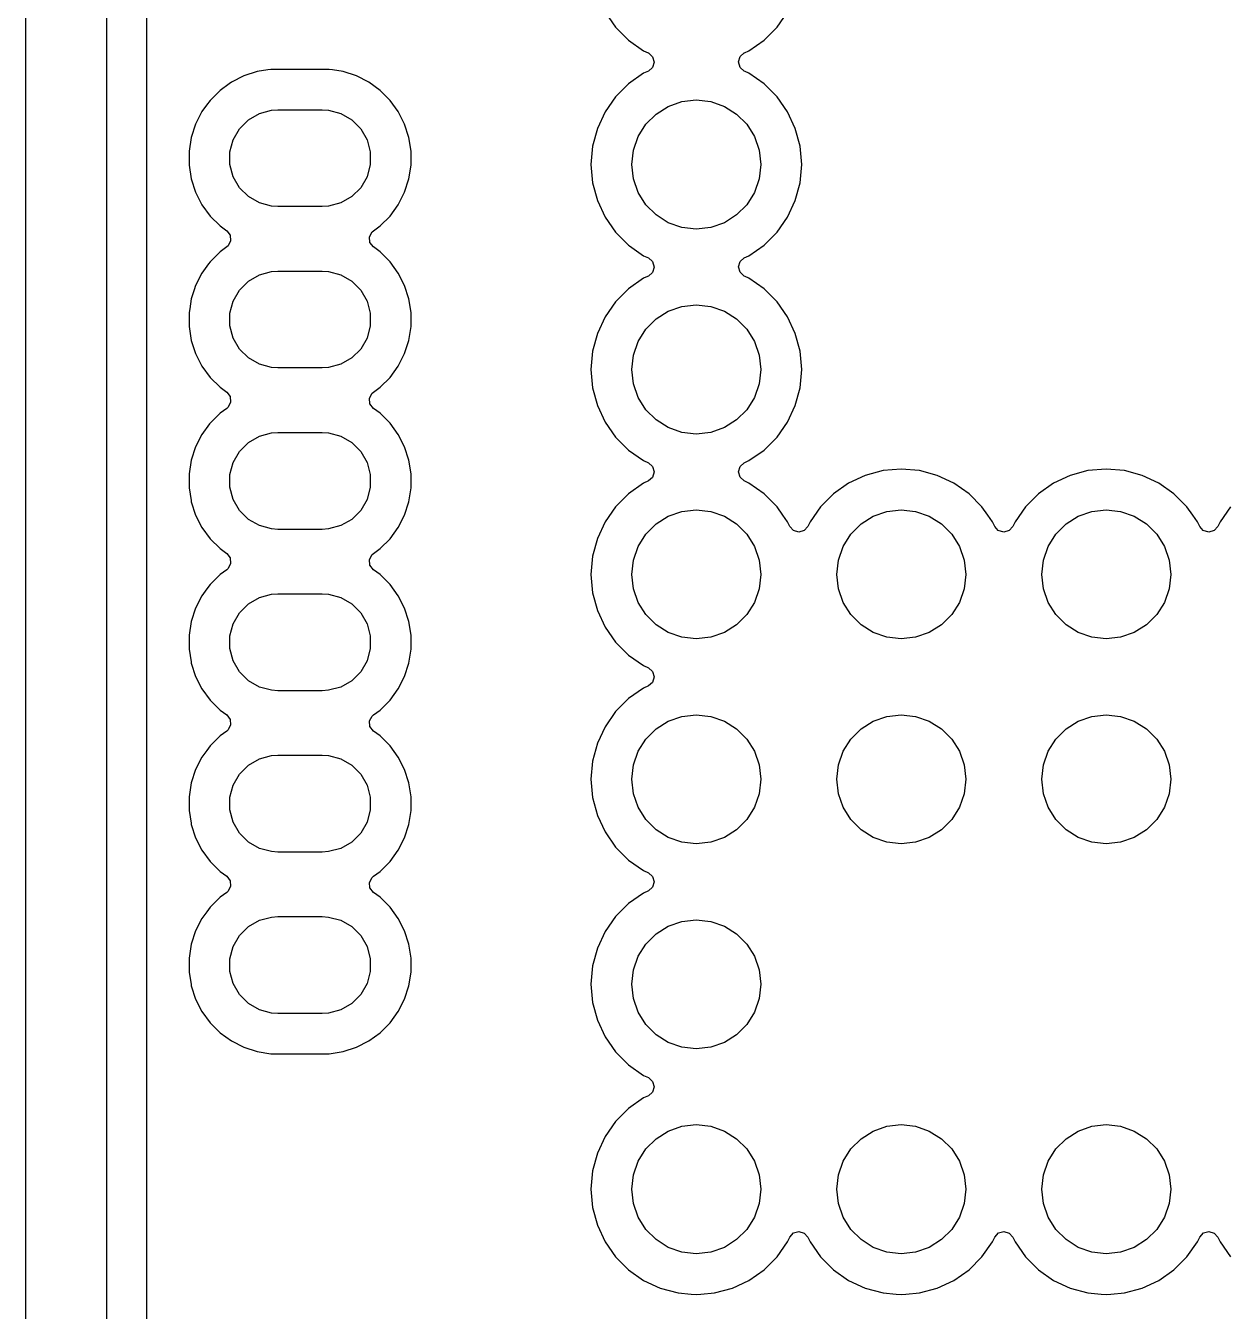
# Model space of a CAD drawing. Extents: x 0.78 to 3.29, y -3.36 to -0.68.
# Drawn here: x 0.78 to 1.365, y -2.224 to -1.597 of the extents above; entities that cross this region are included whole.
import ezdxf

# ---------------------------------------------------------------- set-up
doc = ezdxf.new("R2010")
doc.units = 0
doc.header["$MEASUREMENT"] = 0
doc.layers.add('BLACK', color=7, linetype='CONTINUOUS')

msp = doc.modelspace()

# ---------------------------------------------------------------- linework, layer by layer
at = {"layer": 'BLACK', "linetype": 'CONTINUOUS'}
for p, q in [((0.77953, -2.46654), (0.77953, -0.70206)), ((0.8189, -0.71595), (0.8189, -2.44705)), ((0.8386, -1.65801), (0.8386, -1.50309)), ((1.06218, -1.5902), (1.06732, -1.59754)), ((1.14606, -1.59754), (1.1512, -1.5902)), ((1.06732, -1.59754), (1.07366, -1.60388)), ((1.13973, -1.60388), (1.14606, -1.59754)), ((1.07366, -1.60388), (1.07366, -1.60388)), ((1.07366, -1.60388), (1.08099, -1.60901)), ((1.13239, -1.60901), (1.13973, -1.60388)), ((1.08099, -1.60901), (1.08327, -1.61007)), ((1.08327, -1.61007), (1.08328, -1.61008)), ((1.08328, -1.61008), (1.08534, -1.6119)), ((1.08534, -1.6119), (1.0861, -1.61454)), ((1.12729, -1.61447), (1.12808, -1.61183)), ((1.12808, -1.61183), (1.13011, -1.61008)), ((1.13011, -1.61008), (1.13012, -1.61007)), ((1.13012, -1.61007), (1.13239, -1.60901)), ((0.89759, -1.61834), (0.89241, -1.61916)), ((0.89915, -1.61809), (0.89759, -1.61834)), ((0.92762, -1.61809), (0.89915, -1.61809)), ((0.92918, -1.61834), (0.92762, -1.61809)), ((0.93436, -1.61916), (0.92918, -1.61834)), ((1.0853, -1.61718), (1.08328, -1.61893)), ((1.0861, -1.61454), (1.0853, -1.61718)), ((1.12804, -1.61711), (1.12729, -1.61447)), ((1.13011, -1.61893), (1.12804, -1.61711)), ((0.87985, -1.62436), (0.87879, -1.62513)), ((0.88593, -1.62126), (0.87985, -1.62436)), ((0.89241, -1.61916), (0.88593, -1.62126)), ((0.94084, -1.62126), (0.93436, -1.61916)), ((0.93436, -1.61916), (0.93436, -1.61916)), ((0.93436, -1.61916), (0.93436, -1.61916)), ((0.94692, -1.62436), (0.94084, -1.62126)), ((0.95244, -1.62837), (0.94692, -1.62436)), ((1.08099, -1.61999), (1.07366, -1.62513)), ((1.08328, -1.61893), (1.08099, -1.61999)), ((1.08099, -1.61999), (1.08099, -1.61999)), ((1.1306, -1.61916), (1.13011, -1.61893)), ((1.13239, -1.61999), (1.1306, -1.61916)), ((1.13973, -1.62513), (1.13239, -1.61999)), ((1.13239, -1.61999), (1.13239, -1.61999)), ((0.87433, -1.62837), (0.86951, -1.63319)), ((0.87879, -1.62513), (0.87433, -1.62837)), ((0.87433, -1.62837), (0.87433, -1.62837)), ((0.87433, -1.62837), (0.87433, -1.62837)), ((0.95726, -1.63319), (0.95244, -1.62837)), ((1.07366, -1.62513), (1.06732, -1.63147)), ((1.14606, -1.63147), (1.13973, -1.62513)), ((0.86779, -1.63556), (0.8655, -1.63871)), ((0.86951, -1.63319), (0.86779, -1.63556)), ((0.86951, -1.63319), (0.86951, -1.63319)), ((0.86951, -1.63319), (0.86951, -1.63319)), ((0.96127, -1.63871), (0.95726, -1.63319)), ((1.06732, -1.63147), (1.06218, -1.63881)), ((1.08706, -1.63988), (1.09303, -1.63613)), ((1.09303, -1.63613), (1.09968, -1.6338)), ((1.09968, -1.6338), (1.10669, -1.63301)), ((1.10669, -1.63301), (1.1137, -1.6338)), ((1.1137, -1.6338), (1.12036, -1.63613)), ((1.12036, -1.63613), (1.12633, -1.63988)), ((1.1512, -1.63881), (1.14606, -1.63147)), ((1.14606, -1.63147), (1.14606, -1.63147)), ((0.8655, -1.63871), (0.86241, -1.64479)), ((0.88382, -1.64704), (0.88818, -1.64268)), ((0.88818, -1.64268), (0.89352, -1.63959)), ((0.89352, -1.63959), (0.89948, -1.638)), ((0.89948, -1.638), (0.90256, -1.6378)), ((0.90256, -1.6378), (0.92421, -1.6378)), ((0.92421, -1.6378), (0.9273, -1.638)), ((0.9273, -1.638), (0.93325, -1.63959)), ((0.93325, -1.63959), (0.93859, -1.64268)), ((0.93859, -1.64268), (0.94295, -1.64704)), ((0.96437, -1.64479), (0.96127, -1.63871)), ((1.06218, -1.63881), (1.0584, -1.64693)), ((1.06218, -1.63881), (1.06218, -1.63881)), ((1.08207, -1.64487), (1.08706, -1.63988)), ((1.12633, -1.63988), (1.13132, -1.64487)), ((1.15499, -1.64693), (1.1512, -1.63881)), ((0.86241, -1.64479), (0.8603, -1.65127)), ((0.88074, -1.65238), (0.88382, -1.64704)), ((0.94295, -1.64704), (0.94604, -1.65238)), ((0.96647, -1.65127), (0.96437, -1.64479)), ((1.0584, -1.64693), (1.05608, -1.65558)), ((1.0584, -1.64693), (1.0584, -1.64693)), ((1.07832, -1.65084), (1.08207, -1.64487)), ((1.13132, -1.64487), (1.13507, -1.65084)), ((1.15731, -1.65558), (1.15499, -1.64693)), ((0.8603, -1.65127), (0.85923, -1.65801)), ((0.87914, -1.65833), (0.88074, -1.65238)), ((0.94604, -1.65238), (0.94763, -1.65833)), ((0.96754, -1.65801), (0.96647, -1.65127)), ((1.05608, -1.65558), (1.0553, -1.6645)), ((1.05608, -1.65558), (1.05608, -1.65558)), ((1.07599, -1.6575), (1.07832, -1.65084)), ((1.13507, -1.65084), (1.1374, -1.6575)), ((1.15809, -1.6645), (1.15731, -1.65558)), ((0.8386, -2.27822), (0.8386, -1.65801)), ((0.85923, -1.65801), (0.85923, -1.66483)), ((0.87914, -1.6645), (0.87914, -1.65833)), ((0.94763, -1.65833), (0.94763, -1.6645)), ((0.96754, -1.66483), (0.96754, -1.65801)), ((1.0752, -1.6645), (1.07599, -1.6575)), ((1.1374, -1.6575), (1.13819, -1.6645)), ((0.85923, -1.66483), (0.8603, -1.67156)), ((0.88074, -1.67046), (0.87914, -1.6645)), ((0.94763, -1.6645), (0.94604, -1.67046)), ((0.96647, -1.67156), (0.96754, -1.66483)), ((1.0553, -1.6645), (1.0553, -1.6645)), ((1.0553, -1.6645), (1.05608, -1.67343)), ((1.07599, -1.67151), (1.0752, -1.6645)), ((1.13819, -1.6645), (1.1374, -1.67151)), ((1.15731, -1.67343), (1.15809, -1.6645)), ((0.8603, -1.67156), (0.86241, -1.67805)), ((0.88382, -1.6758), (0.88074, -1.67046)), ((0.94604, -1.67046), (0.94295, -1.6758)), ((0.96437, -1.67805), (0.96647, -1.67156)), ((1.05608, -1.67343), (1.05608, -1.67343)), ((1.05608, -1.67343), (1.0584, -1.68208)), ((1.07832, -1.67817), (1.07599, -1.67151)), ((1.1374, -1.67151), (1.13507, -1.67817)), ((1.15499, -1.68208), (1.15731, -1.67343)), ((0.86241, -1.67805), (0.8655, -1.68413)), ((0.88818, -1.68016), (0.88382, -1.6758)), ((0.89352, -1.68324), (0.88818, -1.68016)), ((0.93859, -1.68016), (0.93325, -1.68324)), ((0.94295, -1.6758), (0.93859, -1.68016)), ((0.96127, -1.68413), (0.96437, -1.67805)), ((1.08207, -1.68414), (1.07832, -1.67817)), ((1.13507, -1.67817), (1.13132, -1.68414)), ((0.8655, -1.68413), (0.86951, -1.68964)), ((0.89948, -1.68484), (0.89352, -1.68324)), ((0.90256, -1.68504), (0.89948, -1.68484)), ((0.92421, -1.68504), (0.90256, -1.68504)), ((0.9273, -1.68484), (0.92421, -1.68504)), ((0.93325, -1.68324), (0.9273, -1.68484)), ((0.95726, -1.68964), (0.96127, -1.68413)), ((1.0584, -1.68208), (1.0584, -1.68208)), ((1.0584, -1.68208), (1.06218, -1.6902)), ((1.08706, -1.68913), (1.08207, -1.68414)), ((1.13132, -1.68414), (1.12633, -1.68913)), ((1.1512, -1.6902), (1.15499, -1.68208)), ((0.86951, -1.68964), (0.87433, -1.69447)), ((0.95244, -1.69447), (0.95726, -1.68964)), ((1.06218, -1.6902), (1.06218, -1.6902)), ((1.06218, -1.6902), (1.06732, -1.69754)), ((1.09303, -1.69288), (1.08706, -1.68913)), ((1.09968, -1.69521), (1.09303, -1.69288)), ((1.12036, -1.69288), (1.1137, -1.69521)), ((1.12633, -1.68913), (1.12036, -1.69288)), ((1.14606, -1.69754), (1.1512, -1.6902)), ((0.87433, -1.69447), (0.87433, -1.69447)), ((0.87433, -1.69447), (0.8776, -1.69684)), ((0.8776, -1.69684), (0.87928, -1.69902)), ((0.87928, -1.69902), (0.87951, -1.70176)), ((0.94726, -1.69982), (0.94854, -1.69738)), ((0.94749, -1.70256), (0.94726, -1.69982)), ((0.94854, -1.69738), (0.94917, -1.69684)), ((0.94917, -1.69684), (0.95244, -1.69447)), ((1.06732, -1.69754), (1.07366, -1.70388)), ((1.10669, -1.696), (1.09968, -1.69521)), ((1.1137, -1.69521), (1.10669, -1.696)), ((1.13973, -1.70388), (1.14606, -1.69754)), ((0.8776, -1.70474), (0.87433, -1.70711)), ((0.87823, -1.70419), (0.8776, -1.70474)), ((0.87951, -1.70176), (0.87823, -1.70419)), ((0.94917, -1.70474), (0.94749, -1.70256)), ((0.95244, -1.70711), (0.94917, -1.70474)), ((1.07366, -1.70388), (1.0741, -1.70419)), ((1.0741, -1.70419), (1.08099, -1.70901)), ((1.13239, -1.70901), (1.13973, -1.70388)), ((0.86951, -1.71193), (0.86874, -1.713)), ((0.87433, -1.70711), (0.86951, -1.71193)), ((0.86951, -1.71193), (0.86951, -1.71193)), ((0.86951, -1.71193), (0.86951, -1.71193)), ((0.87433, -1.70711), (0.87433, -1.70711)), ((0.95726, -1.71193), (0.95244, -1.70711)), ((0.96127, -1.71745), (0.95726, -1.71193)), ((1.08099, -1.70901), (1.08328, -1.71008)), ((1.08328, -1.71008), (1.08534, -1.7119)), ((1.08534, -1.7119), (1.0861, -1.71454)), ((1.12729, -1.71447), (1.12808, -1.71183)), ((1.12808, -1.71183), (1.13011, -1.71008)), ((1.13011, -1.71008), (1.13239, -1.70901)), ((0.8655, -1.71745), (0.86241, -1.72353)), ((0.86874, -1.713), (0.8655, -1.71745)), ((0.88818, -1.72142), (0.89352, -1.71833)), ((0.89352, -1.71833), (0.89948, -1.71674)), ((0.89948, -1.71674), (0.90256, -1.71654)), ((0.90256, -1.71654), (0.92421, -1.71654)), ((0.92421, -1.71654), (0.9273, -1.71674)), ((0.9273, -1.71674), (0.93325, -1.71833)), ((0.93325, -1.71833), (0.93859, -1.72142)), ((0.96437, -1.72353), (0.96127, -1.71745)), ((1.0853, -1.71718), (1.08328, -1.71893)), ((1.0861, -1.71454), (1.0853, -1.71718)), ((1.12804, -1.71711), (1.12729, -1.71447)), ((1.13011, -1.71893), (1.12804, -1.71711)), ((0.86241, -1.72353), (0.86169, -1.72572)), ((0.86241, -1.72353), (0.86241, -1.72353)), ((0.86241, -1.72353), (0.86241, -1.72353)), ((0.88382, -1.72578), (0.88818, -1.72142)), ((0.93859, -1.72142), (0.94295, -1.72578)), ((0.96647, -1.73001), (0.96437, -1.72353)), ((1.08099, -1.71999), (1.07366, -1.72513)), ((1.08291, -1.7191), (1.08099, -1.71999)), ((1.08099, -1.71999), (1.08099, -1.71999)), ((1.08328, -1.71893), (1.08291, -1.7191)), ((1.13048, -1.7191), (1.13011, -1.71893)), ((1.13239, -1.71999), (1.13048, -1.7191)), ((1.13973, -1.72513), (1.13239, -1.71999)), ((1.13239, -1.71999), (1.13239, -1.71999)), ((0.8603, -1.73001), (0.85952, -1.73491)), ((0.86169, -1.72572), (0.8603, -1.73001)), ((0.87914, -1.73707), (0.88074, -1.73112)), ((0.88074, -1.73112), (0.88382, -1.72578)), ((0.94295, -1.72578), (0.94604, -1.73112)), ((0.94604, -1.73112), (0.94763, -1.73707)), ((0.96754, -1.73675), (0.96647, -1.73001)), ((1.07366, -1.72513), (1.06732, -1.73147)), ((1.14606, -1.73147), (1.13973, -1.72513)), ((0.85952, -1.73491), (0.85923, -1.73675)), ((0.85923, -1.73675), (0.85923, -1.74357)), ((0.87914, -1.74324), (0.87914, -1.73707)), ((0.94763, -1.73707), (0.94763, -1.74324)), ((0.96754, -1.74357), (0.96754, -1.73675)), ((1.06732, -1.73147), (1.06218, -1.73881)), ((1.08706, -1.73988), (1.09303, -1.73613)), ((1.09303, -1.73613), (1.09968, -1.7338)), ((1.09968, -1.7338), (1.10669, -1.73301)), ((1.10669, -1.73301), (1.1137, -1.7338)), ((1.1137, -1.7338), (1.12036, -1.73613)), ((1.12036, -1.73613), (1.12633, -1.73988)), ((1.1512, -1.73881), (1.14606, -1.73147)), ((1.14606, -1.73147), (1.14606, -1.73147)), ((0.85923, -1.74357), (0.8603, -1.7503)), ((0.88074, -1.7492), (0.87914, -1.74324)), ((0.94763, -1.74324), (0.94604, -1.7492)), ((0.96647, -1.7503), (0.96754, -1.74357)), ((1.06218, -1.73881), (1.0584, -1.74693)), ((1.06218, -1.73881), (1.06218, -1.73881)), ((1.08207, -1.74487), (1.08706, -1.73988)), ((1.12633, -1.73988), (1.13132, -1.74487)), ((1.15499, -1.74693), (1.1512, -1.73881)), ((0.88382, -1.75454), (0.88074, -1.7492)), ((0.94604, -1.7492), (0.94295, -1.75454)), ((1.0584, -1.74693), (1.05608, -1.75558)), ((1.0584, -1.74693), (1.0584, -1.74693)), ((1.07832, -1.75084), (1.08207, -1.74487)), ((1.13132, -1.74487), (1.13507, -1.75084)), ((1.15731, -1.75558), (1.15499, -1.74693)), ((0.8603, -1.7503), (0.86241, -1.75679)), ((0.88818, -1.7589), (0.88382, -1.75454)), ((0.94295, -1.75454), (0.93859, -1.7589)), ((0.96437, -1.75679), (0.96647, -1.7503)), ((1.05608, -1.75558), (1.0553, -1.7645)), ((1.05608, -1.75558), (1.05608, -1.75558)), ((1.07599, -1.7575), (1.07832, -1.75084)), ((1.13507, -1.75084), (1.1374, -1.7575)), ((1.15809, -1.7645), (1.15731, -1.75558)), ((0.86241, -1.75679), (0.8655, -1.76287)), ((0.89352, -1.76198), (0.88818, -1.7589)), ((0.89948, -1.76358), (0.89352, -1.76198)), ((0.93325, -1.76198), (0.9273, -1.76358)), ((0.93859, -1.7589), (0.93325, -1.76198)), ((0.96127, -1.76287), (0.96437, -1.75679)), ((1.0752, -1.7645), (1.07599, -1.7575)), ((1.1374, -1.7575), (1.13819, -1.7645)), ((0.8655, -1.76287), (0.86951, -1.76838)), ((0.86951, -1.76838), (0.87433, -1.77321)), ((0.90256, -1.76378), (0.89948, -1.76358)), ((0.92421, -1.76378), (0.90256, -1.76378)), ((0.9273, -1.76358), (0.92421, -1.76378)), ((0.95244, -1.77321), (0.95726, -1.76838)), ((0.95726, -1.76838), (0.96127, -1.76287)), ((1.0553, -1.7645), (1.0553, -1.7645)), ((1.0553, -1.7645), (1.05608, -1.77343)), ((1.07599, -1.77151), (1.0752, -1.7645)), ((1.13819, -1.7645), (1.1374, -1.77151)), ((1.15731, -1.77343), (1.15809, -1.7645)), ((0.87433, -1.77321), (0.87433, -1.77321)), ((0.87433, -1.77321), (0.8776, -1.77558)), ((0.94917, -1.77558), (0.95244, -1.77321)), ((1.05608, -1.77343), (1.05608, -1.77343)), ((1.05608, -1.77343), (1.0584, -1.78208)), ((1.07832, -1.77817), (1.07599, -1.77151)), ((1.1374, -1.77151), (1.13507, -1.77817)), ((1.15499, -1.78208), (1.15731, -1.77343)), ((0.8776, -1.77558), (0.87928, -1.77776)), ((0.87951, -1.7805), (0.87823, -1.78293)), ((0.87928, -1.77776), (0.87951, -1.7805)), ((0.94726, -1.77856), (0.94854, -1.77613)), ((0.94749, -1.7813), (0.94726, -1.77856)), ((0.94917, -1.78348), (0.94749, -1.7813)), ((0.94854, -1.77613), (0.94917, -1.77558)), ((1.08207, -1.78414), (1.07832, -1.77817)), ((1.13507, -1.77817), (1.13132, -1.78414)), ((0.87433, -1.78585), (0.86951, -1.79067)), ((0.8776, -1.78348), (0.87433, -1.78585)), ((0.87433, -1.78585), (0.87433, -1.78585)), ((0.87823, -1.78293), (0.8776, -1.78348)), ((0.95244, -1.78585), (0.94917, -1.78348)), ((0.95726, -1.79067), (0.95244, -1.78585)), ((1.0584, -1.78208), (1.0584, -1.78208)), ((1.0584, -1.78208), (1.06218, -1.7902)), ((1.08706, -1.78913), (1.08207, -1.78414)), ((1.13132, -1.78414), (1.12633, -1.78913)), ((1.1512, -1.7902), (1.15499, -1.78208)), ((0.86919, -1.79111), (0.8655, -1.79619)), ((0.86951, -1.79067), (0.86919, -1.79111)), ((0.86951, -1.79067), (0.86951, -1.79067)), ((0.86951, -1.79067), (0.86951, -1.79067)), ((0.96127, -1.79619), (0.95726, -1.79067)), ((1.06218, -1.7902), (1.06218, -1.7902)), ((1.06218, -1.7902), (1.06732, -1.79754)), ((1.09303, -1.79288), (1.08706, -1.78913)), ((1.09968, -1.79521), (1.09303, -1.79288)), ((1.12036, -1.79288), (1.1137, -1.79521)), ((1.12633, -1.78913), (1.12036, -1.79288)), ((1.14606, -1.79754), (1.1512, -1.7902)), ((0.8655, -1.79619), (0.86241, -1.80227)), ((0.88382, -1.80452), (0.88818, -1.80016)), ((0.88818, -1.80016), (0.89352, -1.79707)), ((0.89352, -1.79707), (0.89948, -1.79548)), ((0.89948, -1.79548), (0.90256, -1.79528)), ((0.90256, -1.79528), (0.92421, -1.79528)), ((0.92421, -1.79528), (0.9273, -1.79548)), ((0.9273, -1.79548), (0.93325, -1.79707)), ((0.93325, -1.79707), (0.93859, -1.80016)), ((0.93859, -1.80016), (0.94295, -1.80452)), ((0.96437, -1.80227), (0.96127, -1.79619)), ((1.06732, -1.79754), (1.07366, -1.80388)), ((1.10669, -1.796), (1.09968, -1.79521)), ((1.1137, -1.79521), (1.10669, -1.796)), ((1.13973, -1.80388), (1.14606, -1.79754)), ((0.86241, -1.80227), (0.8603, -1.80875)), ((0.88074, -1.80986), (0.88382, -1.80452)), ((0.94295, -1.80452), (0.94604, -1.80986)), ((0.96647, -1.80875), (0.96437, -1.80227)), ((1.07366, -1.80388), (1.07366, -1.80388)), ((1.07366, -1.80388), (1.08099, -1.80901)), ((1.13239, -1.80901), (1.13973, -1.80388)), ((0.8603, -1.80875), (0.85923, -1.81549)), ((0.87914, -1.81581), (0.88074, -1.80986)), ((0.94604, -1.80986), (0.94763, -1.81581)), ((0.96754, -1.81549), (0.96647, -1.80875)), ((1.08099, -1.80901), (1.08328, -1.81008)), ((1.08328, -1.81008), (1.08534, -1.8119)), ((1.08534, -1.8119), (1.0861, -1.81454)), ((1.12729, -1.81447), (1.12808, -1.81183)), ((1.12808, -1.81183), (1.13011, -1.81008)), ((1.13011, -1.81008), (1.13239, -1.80901)), ((0.85923, -1.81549), (0.85923, -1.82231)), ((0.87914, -1.82198), (0.87914, -1.81581)), ((0.94763, -1.81581), (0.94763, -1.82198)), ((0.96754, -1.82231), (0.96754, -1.81549)), ((1.08328, -1.81893), (1.08099, -1.81999)), ((1.0853, -1.81718), (1.08328, -1.81893)), ((1.0861, -1.81454), (1.0853, -1.81718)), ((1.12804, -1.81711), (1.12729, -1.81447)), ((1.13011, -1.81893), (1.12804, -1.81711)), ((1.13239, -1.81999), (1.13011, -1.81893)), ((1.18911, -1.81621), (1.18099, -1.81999)), ((1.19777, -1.81389), (1.18911, -1.81621)), ((1.18911, -1.81621), (1.18911, -1.81621)), ((1.20669, -1.81311), (1.19777, -1.81389)), ((1.19777, -1.81389), (1.19777, -1.81389)), ((1.21562, -1.81389), (1.20669, -1.81311)), ((1.20669, -1.81311), (1.20669, -1.81311)), ((1.22427, -1.81621), (1.21562, -1.81389)), ((1.21562, -1.81389), (1.21562, -1.81389)), ((1.21562, -1.81389), (1.21562, -1.81389)), ((1.21562, -1.81389), (1.21562, -1.81389)), ((1.21562, -1.81389), (1.21562, -1.81389)), ((1.23239, -1.81999), (1.22427, -1.81621)), ((1.22427, -1.81621), (1.22427, -1.81621)), ((1.28911, -1.81621), (1.28099, -1.81999)), ((1.29777, -1.81389), (1.28911, -1.81621)), ((1.28911, -1.81621), (1.28911, -1.81621)), ((1.30669, -1.81311), (1.29777, -1.81389)), ((1.29777, -1.81389), (1.29777, -1.81389)), ((1.31562, -1.81389), (1.30669, -1.81311)), ((1.30669, -1.81311), (1.30669, -1.81311)), ((1.32427, -1.81621), (1.31562, -1.81389)), ((1.31562, -1.81389), (1.31562, -1.81389)), ((1.31562, -1.81389), (1.31562, -1.81389)), ((1.31562, -1.81389), (1.31562, -1.81389)), ((1.31562, -1.81389), (1.31562, -1.81389)), ((1.33239, -1.81999), (1.32427, -1.81621)), ((1.32427, -1.81621), (1.32427, -1.81621)), ((0.85923, -1.82231), (0.8602, -1.82844)), ((0.88074, -1.82794), (0.87914, -1.82198)), ((0.94763, -1.82198), (0.94604, -1.82794)), ((0.96647, -1.82904), (0.96754, -1.82231)), ((1.07366, -1.82513), (1.06732, -1.83147)), ((1.08099, -1.81999), (1.07366, -1.82513)), ((1.08099, -1.81999), (1.08099, -1.81999)), ((1.13973, -1.82513), (1.13239, -1.81999)), ((1.13239, -1.81999), (1.13239, -1.81999)), ((1.14606, -1.83147), (1.13973, -1.82513)), ((1.17366, -1.82513), (1.16732, -1.83147)), ((1.18099, -1.81999), (1.17366, -1.82513)), ((1.18099, -1.81999), (1.18099, -1.81999)), ((1.23973, -1.82513), (1.23239, -1.81999)), ((1.23239, -1.81999), (1.23239, -1.81999)), ((1.24606, -1.83147), (1.23973, -1.82513)), ((1.27366, -1.82513), (1.26732, -1.83147)), ((1.28099, -1.81999), (1.27366, -1.82513)), ((1.28099, -1.81999), (1.28099, -1.81999)), ((1.33973, -1.82513), (1.33239, -1.81999)), ((1.33239, -1.81999), (1.33239, -1.81999)), ((1.34606, -1.83147), (1.33973, -1.82513)), ((0.8602, -1.82844), (0.8603, -1.82904)), ((0.8603, -1.82904), (0.86241, -1.83553)), ((0.88382, -1.83328), (0.88074, -1.82794)), ((0.94604, -1.82794), (0.94295, -1.83328)), ((0.96437, -1.83553), (0.96647, -1.82904)), ((1.06732, -1.83147), (1.06218, -1.83881)), ((1.14891, -1.83553), (1.14606, -1.83147)), ((1.14606, -1.83147), (1.14606, -1.83147)), ((1.16732, -1.83147), (1.16218, -1.83881)), ((1.24891, -1.83553), (1.24606, -1.83147)), ((1.24606, -1.83147), (1.24606, -1.83147)), ((1.26732, -1.83147), (1.26218, -1.83881)), ((1.34891, -1.83553), (1.34606, -1.83147)), ((1.34606, -1.83147), (1.34606, -1.83147)), ((1.36732, -1.83147), (1.36218, -1.83881)), ((0.86241, -1.83553), (0.8655, -1.84161)), ((0.88818, -1.83764), (0.88382, -1.83328)), ((0.89352, -1.84072), (0.88818, -1.83764)), ((0.93859, -1.83764), (0.93325, -1.84072)), ((0.94295, -1.83328), (0.93859, -1.83764)), ((0.96127, -1.84161), (0.96437, -1.83553)), ((1.08706, -1.83988), (1.09303, -1.83613)), ((1.09303, -1.83613), (1.09968, -1.8338)), ((1.09968, -1.8338), (1.10669, -1.83301)), ((1.10669, -1.83301), (1.1137, -1.8338)), ((1.1137, -1.8338), (1.12036, -1.83613)), ((1.12036, -1.83613), (1.12633, -1.83988)), ((1.1512, -1.83881), (1.14891, -1.83553)), ((1.18706, -1.83988), (1.19303, -1.83613)), ((1.19303, -1.83613), (1.19968, -1.8338)), ((1.19968, -1.8338), (1.20669, -1.83301)), ((1.20669, -1.83301), (1.2137, -1.8338)), ((1.2137, -1.8338), (1.22036, -1.83613)), ((1.22036, -1.83613), (1.22633, -1.83988)), ((1.2512, -1.83881), (1.24891, -1.83553)), ((1.28706, -1.83988), (1.29303, -1.83613)), ((1.29303, -1.83613), (1.29968, -1.8338)), ((1.29968, -1.8338), (1.30669, -1.83301)), ((1.30669, -1.83301), (1.3137, -1.8338)), ((1.3137, -1.8338), (1.32036, -1.83613)), ((1.32036, -1.83613), (1.32633, -1.83988)), ((1.3512, -1.83881), (1.34891, -1.83553)), ((0.8655, -1.84161), (0.86951, -1.84712)), ((0.89948, -1.84232), (0.89352, -1.84072)), ((0.90256, -1.84252), (0.89948, -1.84232)), ((0.92421, -1.84252), (0.90256, -1.84252)), ((0.9273, -1.84232), (0.92421, -1.84252)), ((0.93325, -1.84072), (0.9273, -1.84232)), ((0.95726, -1.84712), (0.96127, -1.84161)), ((1.06218, -1.83881), (1.0584, -1.84693)), ((1.06218, -1.83881), (1.06218, -1.83881)), ((1.08207, -1.84487), (1.08706, -1.83988)), ((1.12633, -1.83988), (1.13132, -1.84487)), ((1.15227, -1.84109), (1.1512, -1.83881)), ((1.1512, -1.83881), (1.1512, -1.83881)), ((1.15402, -1.84311), (1.15227, -1.84109)), ((1.15665, -1.84391), (1.15402, -1.84311)), ((1.1593, -1.84315), (1.15665, -1.84391)), ((1.16112, -1.84109), (1.1593, -1.84315)), ((1.16218, -1.83881), (1.16112, -1.84109)), ((1.16218, -1.83881), (1.16218, -1.83881)), ((1.18207, -1.84487), (1.18706, -1.83988)), ((1.22633, -1.83988), (1.23132, -1.84487)), ((1.25227, -1.84109), (1.2512, -1.83881)), ((1.2512, -1.83881), (1.2512, -1.83881)), ((1.25402, -1.84311), (1.25227, -1.84109)), ((1.25665, -1.84391), (1.25402, -1.84311)), ((1.2593, -1.84315), (1.25665, -1.84391)), ((1.26112, -1.84109), (1.2593, -1.84315)), ((1.26218, -1.83881), (1.26112, -1.84109)), ((1.26218, -1.83881), (1.26218, -1.83881)), ((1.28207, -1.84487), (1.28706, -1.83988)), ((1.32633, -1.83988), (1.33132, -1.84487)), ((1.35227, -1.84109), (1.3512, -1.83881)), ((1.3512, -1.83881), (1.3512, -1.83881)), ((1.35402, -1.84311), (1.35227, -1.84109)), ((1.35665, -1.84391), (1.35402, -1.84311)), ((1.3593, -1.84315), (1.35665, -1.84391)), ((1.36112, -1.84109), (1.3593, -1.84315)), ((1.36218, -1.83881), (1.36112, -1.84109)), ((1.36218, -1.83881), (1.36218, -1.83881)), ((0.86951, -1.84712), (0.87433, -1.85195)), ((0.95244, -1.85195), (0.95726, -1.84712)), ((1.0584, -1.84693), (1.05608, -1.85558)), ((1.0584, -1.84693), (1.0584, -1.84693)), ((1.07832, -1.85084), (1.08207, -1.84487)), ((1.13132, -1.84487), (1.13507, -1.85084)), ((1.17832, -1.85084), (1.18207, -1.84487)), ((1.23132, -1.84487), (1.23507, -1.85084)), ((1.27832, -1.85084), (1.28207, -1.84487)), ((1.33132, -1.84487), (1.33507, -1.85084)), ((0.87433, -1.85195), (0.87433, -1.85195)), ((0.87433, -1.85195), (0.8776, -1.85432)), ((0.8776, -1.85432), (0.87928, -1.8565)), ((0.87928, -1.8565), (0.87951, -1.85924)), ((0.94726, -1.8573), (0.94854, -1.85487)), ((0.94854, -1.85487), (0.94917, -1.85432)), ((0.94917, -1.85432), (0.95244, -1.85195)), ((1.05608, -1.85558), (1.0553, -1.8645)), ((1.05608, -1.85558), (1.05608, -1.85558)), ((1.07599, -1.8575), (1.07832, -1.85084)), ((1.13507, -1.85084), (1.1374, -1.8575)), ((1.17599, -1.8575), (1.17832, -1.85084)), ((1.23507, -1.85084), (1.2374, -1.8575)), ((1.27599, -1.8575), (1.27832, -1.85084)), ((1.33507, -1.85084), (1.3374, -1.8575)), ((0.8776, -1.86222), (0.87433, -1.86459)), ((0.87823, -1.86167), (0.8776, -1.86222)), ((0.87951, -1.85924), (0.87823, -1.86167)), ((0.94749, -1.86004), (0.94726, -1.8573)), ((0.94917, -1.86222), (0.94749, -1.86004)), ((0.95244, -1.86459), (0.94917, -1.86222)), ((1.0752, -1.8645), (1.07599, -1.8575)), ((1.1374, -1.8575), (1.13819, -1.8645)), ((1.1752, -1.8645), (1.17599, -1.8575)), ((1.2374, -1.8575), (1.23819, -1.8645)), ((1.2752, -1.8645), (1.27599, -1.8575)), ((1.3374, -1.8575), (1.33819, -1.8645)), ((0.87433, -1.86459), (0.86951, -1.86941)), ((0.87433, -1.86459), (0.87433, -1.86459)), ((0.95726, -1.86941), (0.95244, -1.86459)), ((1.0553, -1.8645), (1.0553, -1.8645)), ((1.0553, -1.8645), (1.05608, -1.87343)), ((1.07599, -1.87151), (1.0752, -1.8645)), ((1.13819, -1.8645), (1.1374, -1.87151)), ((1.17599, -1.87151), (1.1752, -1.8645)), ((1.23819, -1.8645), (1.2374, -1.87151)), ((1.27599, -1.87151), (1.2752, -1.8645)), ((1.33819, -1.8645), (1.3374, -1.87151)), ((0.8655, -1.87493), (0.86241, -1.88101)), ((0.8679, -1.87163), (0.8655, -1.87493)), ((0.86951, -1.86941), (0.8679, -1.87163)), ((0.86951, -1.86941), (0.86951, -1.86941)), ((0.86951, -1.86941), (0.86951, -1.86941)), ((0.89352, -1.87581), (0.89948, -1.87422)), ((0.89948, -1.87422), (0.90256, -1.87402)), ((0.90256, -1.87402), (0.92421, -1.87402)), ((0.92421, -1.87402), (0.9273, -1.87422)), ((0.9273, -1.87422), (0.93325, -1.87581)), ((0.96127, -1.87493), (0.95726, -1.86941)), ((0.96437, -1.88101), (0.96127, -1.87493)), ((1.05608, -1.87343), (1.05608, -1.87343)), ((1.05608, -1.87343), (1.0584, -1.88208)), ((1.07832, -1.87817), (1.07599, -1.87151)), ((1.1374, -1.87151), (1.13507, -1.87817)), ((1.17832, -1.87817), (1.17599, -1.87151)), ((1.2374, -1.87151), (1.23507, -1.87817)), ((1.27832, -1.87817), (1.27599, -1.87151)), ((1.3374, -1.87151), (1.33507, -1.87817)), ((0.86241, -1.88101), (0.8603, -1.88749)), ((0.88382, -1.88326), (0.88818, -1.8789)), ((0.88818, -1.8789), (0.89352, -1.87581)), ((0.93325, -1.87581), (0.93859, -1.8789)), ((0.93859, -1.8789), (0.94295, -1.88326)), ((0.96647, -1.88749), (0.96437, -1.88101)), ((1.08207, -1.88414), (1.07832, -1.87817)), ((1.13507, -1.87817), (1.13132, -1.88414)), ((1.18207, -1.88414), (1.17832, -1.87817)), ((1.23507, -1.87817), (1.23132, -1.88414)), ((1.28207, -1.88414), (1.27832, -1.87817)), ((1.33507, -1.87817), (1.33132, -1.88414)), ((0.8603, -1.88749), (0.85923, -1.89423)), ((0.88074, -1.8886), (0.88382, -1.88326)), ((0.94295, -1.88326), (0.94604, -1.8886)), ((0.96754, -1.89423), (0.96647, -1.88749)), ((1.0584, -1.88208), (1.0584, -1.88208)), ((1.0584, -1.88208), (1.06218, -1.8902)), ((1.08706, -1.88913), (1.08207, -1.88414)), ((1.13132, -1.88414), (1.12633, -1.88913)), ((1.18706, -1.88913), (1.18207, -1.88414)), ((1.23132, -1.88414), (1.22633, -1.88913)), ((1.28706, -1.88913), (1.28207, -1.88414)), ((1.33132, -1.88414), (1.32633, -1.88913)), ((0.85923, -1.89423), (0.85923, -1.90105)), ((0.87914, -1.89455), (0.88074, -1.8886)), ((0.94604, -1.8886), (0.94763, -1.89455)), ((0.96754, -1.90105), (0.96754, -1.89423)), ((1.06218, -1.8902), (1.06218, -1.8902)), ((1.06218, -1.8902), (1.06732, -1.89754)), ((1.09303, -1.89288), (1.08706, -1.88913)), ((1.09968, -1.89521), (1.09303, -1.89288)), ((1.12036, -1.89288), (1.1137, -1.89521)), ((1.12633, -1.88913), (1.12036, -1.89288)), ((1.19303, -1.89288), (1.18706, -1.88913)), ((1.19968, -1.89521), (1.19303, -1.89288)), ((1.22036, -1.89288), (1.2137, -1.89521)), ((1.22633, -1.88913), (1.22036, -1.89288)), ((1.29303, -1.89288), (1.28706, -1.88913)), ((1.29968, -1.89521), (1.29303, -1.89288)), ((1.32036, -1.89288), (1.3137, -1.89521)), ((1.32633, -1.88913), (1.32036, -1.89288)), ((0.87914, -1.90072), (0.87914, -1.89455)), ((0.88074, -1.90668), (0.87914, -1.90072)), ((0.94763, -1.90072), (0.94604, -1.90668)), ((0.94763, -1.89455), (0.94763, -1.90072)), ((1.06732, -1.89754), (1.07366, -1.90388)), ((1.10669, -1.896), (1.09968, -1.89521)), ((1.1137, -1.89521), (1.10669, -1.896)), ((1.20669, -1.896), (1.19968, -1.89521)), ((1.2137, -1.89521), (1.20669, -1.896)), ((1.30669, -1.896), (1.29968, -1.89521)), ((1.3137, -1.89521), (1.30669, -1.896)), ((0.85923, -1.90105), (0.8602, -1.90718)), ((0.88382, -1.91202), (0.88074, -1.90668)), ((0.94604, -1.90668), (0.94295, -1.91202)), ((0.96647, -1.90778), (0.96754, -1.90105)), ((1.07366, -1.90388), (1.07366, -1.90388)), ((1.07366, -1.90388), (1.08099, -1.90901)), ((0.8602, -1.90718), (0.8603, -1.90778)), ((0.8603, -1.90778), (0.86241, -1.91427)), ((0.88818, -1.91638), (0.88382, -1.91202)), ((0.94295, -1.91202), (0.93859, -1.91638)), ((0.96437, -1.91427), (0.96647, -1.90778)), ((1.08099, -1.90901), (1.08328, -1.91008)), ((1.08328, -1.91008), (1.08534, -1.9119)), ((1.08534, -1.9119), (1.0861, -1.91454)), ((0.86241, -1.91427), (0.8655, -1.92035)), ((0.89352, -1.91946), (0.88818, -1.91638)), ((0.89948, -1.92106), (0.89352, -1.91946)), ((0.93325, -1.91946), (0.9273, -1.92106)), ((0.93859, -1.91638), (0.93325, -1.91946)), ((0.96127, -1.92035), (0.96437, -1.91427)), ((1.08328, -1.91893), (1.08099, -1.91999)), ((1.0853, -1.91718), (1.08328, -1.91893)), ((1.0861, -1.91454), (1.0853, -1.91718)), ((0.8655, -1.92035), (0.86951, -1.92586)), ((0.90256, -1.92126), (0.89948, -1.92106)), ((0.92421, -1.92126), (0.90256, -1.92126)), ((0.9273, -1.92106), (0.92421, -1.92126)), ((0.95726, -1.92586), (0.96127, -1.92035)), ((1.07366, -1.92513), (1.06732, -1.93147)), ((1.08099, -1.91999), (1.07366, -1.92513)), ((1.08099, -1.91999), (1.08099, -1.91999)), ((0.86951, -1.92586), (0.87433, -1.93069)), ((0.87433, -1.93069), (0.87433, -1.93069)), ((0.87433, -1.93069), (0.8776, -1.93306)), ((0.94917, -1.93306), (0.95244, -1.93069)), ((0.95244, -1.93069), (0.95726, -1.92586)), ((1.06732, -1.93147), (1.06218, -1.93881)), ((0.8776, -1.93306), (0.87928, -1.93524)), ((0.87951, -1.93798), (0.87823, -1.94041)), ((0.87928, -1.93524), (0.87951, -1.93798)), ((0.94726, -1.93604), (0.94854, -1.93361)), ((0.94749, -1.93878), (0.94726, -1.93604)), ((0.94854, -1.93361), (0.94917, -1.93306)), ((1.08706, -1.93988), (1.09303, -1.93613)), ((1.09303, -1.93613), (1.09968, -1.9338)), ((1.09968, -1.9338), (1.10669, -1.93301)), ((1.10669, -1.93301), (1.1137, -1.9338)), ((1.1137, -1.9338), (1.12036, -1.93613)), ((1.12036, -1.93613), (1.12633, -1.93988)), ((1.18706, -1.93988), (1.19303, -1.93613)), ((1.19303, -1.93613), (1.19968, -1.9338)), ((1.19968, -1.9338), (1.20669, -1.93301)), ((1.20669, -1.93301), (1.2137, -1.9338)), ((1.2137, -1.9338), (1.22036, -1.93613)), ((1.22036, -1.93613), (1.22633, -1.93988)), ((1.28706, -1.93988), (1.29303, -1.93613)), ((1.29303, -1.93613), (1.29968, -1.9338)), ((1.29968, -1.9338), (1.30669, -1.93301)), ((1.30669, -1.93301), (1.3137, -1.9338)), ((1.3137, -1.9338), (1.32036, -1.93613)), ((1.32036, -1.93613), (1.32633, -1.93988)), ((0.87433, -1.94333), (0.86951, -1.94815)), ((0.8776, -1.94096), (0.87433, -1.94333)), ((0.87433, -1.94333), (0.87433, -1.94333)), ((0.87823, -1.94041), (0.8776, -1.94096)), ((0.94917, -1.94096), (0.94749, -1.93878)), ((0.95244, -1.94333), (0.94917, -1.94096)), ((0.95726, -1.94815), (0.95244, -1.94333)), ((1.06218, -1.93881), (1.0584, -1.94693)), ((1.06218, -1.93881), (1.06218, -1.93881)), ((1.08207, -1.94487), (1.08706, -1.93988)), ((1.12633, -1.93988), (1.13132, -1.94487)), ((1.18207, -1.94487), (1.18706, -1.93988)), ((1.22633, -1.93988), (1.23132, -1.94487)), ((1.28207, -1.94487), (1.28706, -1.93988)), ((1.32633, -1.93988), (1.33132, -1.94487)), ((0.8679, -1.95037), (0.8655, -1.95367)), ((0.86951, -1.94815), (0.8679, -1.95037)), ((0.86951, -1.94815), (0.86951, -1.94815)), ((0.86951, -1.94815), (0.86951, -1.94815)), ((0.96127, -1.95367), (0.95726, -1.94815)), ((1.0584, -1.94693), (1.05608, -1.95558)), ((1.0584, -1.94693), (1.0584, -1.94693)), ((1.07599, -1.9575), (1.07832, -1.95084)), ((1.07832, -1.95084), (1.08207, -1.94487)), ((1.13132, -1.94487), (1.13507, -1.95084)), ((1.13507, -1.95084), (1.1374, -1.9575)), ((1.17599, -1.9575), (1.17832, -1.95084)), ((1.17832, -1.95084), (1.18207, -1.94487)), ((1.23132, -1.94487), (1.23507, -1.95084)), ((1.23507, -1.95084), (1.2374, -1.9575)), ((1.27599, -1.9575), (1.27832, -1.95084)), ((1.27832, -1.95084), (1.28207, -1.94487)), ((1.33132, -1.94487), (1.33507, -1.95084)), ((1.33507, -1.95084), (1.3374, -1.9575)), ((0.8655, -1.95367), (0.86241, -1.95975)), ((0.88818, -1.95764), (0.89352, -1.95455)), ((0.89352, -1.95455), (0.89948, -1.95296)), ((0.89948, -1.95296), (0.90256, -1.95276)), ((0.90256, -1.95276), (0.92421, -1.95276)), ((0.92421, -1.95276), (0.9273, -1.95296)), ((0.9273, -1.95296), (0.93325, -1.95455)), ((0.93325, -1.95455), (0.93859, -1.95764)), ((0.96437, -1.95975), (0.96127, -1.95367)), ((1.05608, -1.95558), (1.0553, -1.9645)), ((1.05608, -1.95558), (1.05608, -1.95558)), ((0.86241, -1.95975), (0.8603, -1.96623)), ((0.88074, -1.96734), (0.88382, -1.962)), ((0.88382, -1.962), (0.88818, -1.95764)), ((0.93859, -1.95764), (0.94295, -1.962)), ((0.94295, -1.962), (0.94604, -1.96734)), ((0.96647, -1.96623), (0.96437, -1.95975)), ((1.0752, -1.9645), (1.07599, -1.9575)), ((1.1374, -1.9575), (1.13819, -1.9645)), ((1.1752, -1.9645), (1.17599, -1.9575)), ((1.2374, -1.9575), (1.23819, -1.9645)), ((1.2752, -1.9645), (1.27599, -1.9575)), ((1.3374, -1.9575), (1.33819, -1.9645)), ((0.8603, -1.96623), (0.85923, -1.97297)), ((0.87914, -1.97329), (0.88074, -1.96734)), ((0.94604, -1.96734), (0.94763, -1.97329)), ((0.96754, -1.97297), (0.96647, -1.96623)), ((1.0553, -1.9645), (1.0553, -1.9645)), ((1.0553, -1.9645), (1.05608, -1.97343)), ((1.07599, -1.97151), (1.0752, -1.9645)), ((1.13819, -1.9645), (1.1374, -1.97151)), ((1.17599, -1.97151), (1.1752, -1.9645)), ((1.23819, -1.9645), (1.2374, -1.97151)), ((1.27599, -1.97151), (1.2752, -1.9645)), ((1.33819, -1.9645), (1.3374, -1.97151)), ((0.85923, -1.97297), (0.85923, -1.97979)), ((0.87914, -1.97946), (0.87914, -1.97329)), ((0.94763, -1.97329), (0.94763, -1.97946)), ((0.96754, -1.97979), (0.96754, -1.97297)), ((1.05608, -1.97343), (1.05608, -1.97343)), ((1.05608, -1.97343), (1.0584, -1.98208)), ((1.07832, -1.97817), (1.07599, -1.97151)), ((1.1374, -1.97151), (1.13507, -1.97817)), ((1.17832, -1.97817), (1.17599, -1.97151)), ((1.2374, -1.97151), (1.23507, -1.97817)), ((1.27832, -1.97817), (1.27599, -1.97151)), ((1.3374, -1.97151), (1.33507, -1.97817)), ((0.85923, -1.97979), (0.8602, -1.98592)), ((0.88074, -1.98542), (0.87914, -1.97946)), ((0.94763, -1.97946), (0.94604, -1.98542)), ((0.96647, -1.98652), (0.96754, -1.97979)), ((1.0584, -1.98208), (1.0584, -1.98208)), ((1.0584, -1.98208), (1.06218, -1.9902)), ((1.08207, -1.98414), (1.07832, -1.97817)), ((1.13507, -1.97817), (1.13132, -1.98414)), ((1.18207, -1.98414), (1.17832, -1.97817)), ((1.23507, -1.97817), (1.23132, -1.98414)), ((1.28207, -1.98414), (1.27832, -1.97817)), ((1.33507, -1.97817), (1.33132, -1.98414)), ((0.8602, -1.98592), (0.8603, -1.98652)), ((0.8603, -1.98652), (0.86241, -1.99301)), ((0.88382, -1.99076), (0.88074, -1.98542)), ((0.94604, -1.98542), (0.94295, -1.99076)), ((0.96437, -1.99301), (0.96647, -1.98652)), ((1.08706, -1.98913), (1.08207, -1.98414)), ((1.13132, -1.98414), (1.12633, -1.98913)), ((1.18706, -1.98913), (1.18207, -1.98414)), ((1.23132, -1.98414), (1.22633, -1.98913)), ((1.28706, -1.98913), (1.28207, -1.98414)), ((1.33132, -1.98414), (1.32633, -1.98913)), ((0.86241, -1.99301), (0.8655, -1.99909)), ((0.88818, -1.99512), (0.88382, -1.99076)), ((0.94295, -1.99076), (0.93859, -1.99512)), ((0.96127, -1.99909), (0.96437, -1.99301)), ((1.06218, -1.9902), (1.06218, -1.9902)), ((1.06218, -1.9902), (1.06732, -1.99754)), ((1.09303, -1.99288), (1.08706, -1.98913)), ((1.09968, -1.99521), (1.09303, -1.99288)), ((1.12036, -1.99288), (1.1137, -1.99521)), ((1.12633, -1.98913), (1.12036, -1.99288)), ((1.19303, -1.99288), (1.18706, -1.98913)), ((1.19968, -1.99521), (1.19303, -1.99288)), ((1.22036, -1.99288), (1.2137, -1.99521)), ((1.22633, -1.98913), (1.22036, -1.99288)), ((1.29303, -1.99288), (1.28706, -1.98913)), ((1.29968, -1.99521), (1.29303, -1.99288)), ((1.32036, -1.99288), (1.3137, -1.99521)), ((1.32633, -1.98913), (1.32036, -1.99288)), ((0.8655, -1.99909), (0.86951, -2.0046)), ((0.89352, -1.9982), (0.88818, -1.99512)), ((0.89948, -1.9998), (0.89352, -1.9982)), ((0.90256, -2), (0.89948, -1.9998)), ((0.92421, -2), (0.90256, -2)), ((0.9273, -1.9998), (0.92421, -2)), ((0.93325, -1.9982), (0.9273, -1.9998)), ((0.93859, -1.99512), (0.93325, -1.9982)), ((0.95726, -2.0046), (0.96127, -1.99909)), ((1.06732, -1.99754), (1.07366, -2.00388)), ((1.10669, -1.996), (1.09968, -1.99521)), ((1.1137, -1.99521), (1.10669, -1.996)), ((1.20669, -1.996), (1.19968, -1.99521)), ((1.2137, -1.99521), (1.20669, -1.996)), ((1.30669, -1.996), (1.29968, -1.99521)), ((1.3137, -1.99521), (1.30669, -1.996)), ((0.86951, -2.0046), (0.87433, -2.00943)), ((0.95244, -2.00943), (0.95726, -2.0046)), ((1.07366, -2.00388), (1.07366, -2.00388)), ((1.07366, -2.00388), (1.08099, -2.00901)), ((0.87433, -2.00943), (0.87433, -2.00943)), ((0.87433, -2.00943), (0.8776, -2.0118)), ((0.8776, -2.0118), (0.87928, -2.01398)), ((0.94726, -2.01478), (0.94854, -2.01235)), ((0.94854, -2.01235), (0.94917, -2.0118)), ((0.94917, -2.0118), (0.95244, -2.00943)), ((1.08099, -2.00901), (1.08328, -2.01008)), ((1.08328, -2.01008), (1.08534, -2.0119)), ((1.08534, -2.0119), (1.0861, -2.01454)), ((0.8776, -2.0197), (0.87433, -2.02207)), ((0.87823, -2.01915), (0.8776, -2.0197)), ((0.87951, -2.01672), (0.87823, -2.01915)), ((0.87928, -2.01398), (0.87951, -2.01672)), ((0.94749, -2.01752), (0.94726, -2.01478)), ((0.94917, -2.0197), (0.94749, -2.01752)), ((0.95244, -2.02207), (0.94917, -2.0197)), ((1.08328, -2.01893), (1.08099, -2.01999)), ((1.0853, -2.01718), (1.08328, -2.01893)), ((1.0861, -2.01454), (1.0853, -2.01718)), ((0.87433, -2.02207), (0.86951, -2.02689)), ((0.87433, -2.02207), (0.87433, -2.02207)), ((0.95726, -2.02689), (0.95244, -2.02207)), ((1.07366, -2.02513), (1.06732, -2.03147)), ((1.08099, -2.01999), (1.07366, -2.02513)), ((1.08099, -2.01999), (1.08099, -2.01999)), ((0.8655, -2.03241), (0.86241, -2.03849)), ((0.8679, -2.02911), (0.8655, -2.03241)), ((0.86951, -2.02689), (0.8679, -2.02911)), ((0.86951, -2.02689), (0.86951, -2.02689)), ((0.86951, -2.02689), (0.86951, -2.02689)), ((0.89352, -2.03329), (0.89948, -2.0317)), ((0.89948, -2.0317), (0.90256, -2.0315)), ((0.90256, -2.0315), (0.92421, -2.0315)), ((0.92421, -2.0315), (0.9273, -2.0317)), ((0.9273, -2.0317), (0.93325, -2.03329)), ((0.96127, -2.03241), (0.95726, -2.02689)), ((0.96437, -2.03849), (0.96127, -2.03241)), ((1.06732, -2.03147), (1.06218, -2.03881)), ((0.86241, -2.03849), (0.8603, -2.04497)), ((0.88382, -2.04074), (0.88818, -2.03638)), ((0.88818, -2.03638), (0.89352, -2.03329)), ((0.93325, -2.03329), (0.93859, -2.03638)), ((0.93859, -2.03638), (0.94295, -2.04074)), ((0.96647, -2.04497), (0.96437, -2.03849)), ((1.08706, -2.03988), (1.09303, -2.03613)), ((1.09303, -2.03613), (1.09968, -2.0338)), ((1.09968, -2.0338), (1.10669, -2.03301)), ((1.10669, -2.03301), (1.1137, -2.0338)), ((1.1137, -2.0338), (1.12036, -2.03613)), ((1.12036, -2.03613), (1.12633, -2.03988)), ((0.8603, -2.04497), (0.85923, -2.05171)), ((0.88074, -2.04608), (0.88382, -2.04074)), ((0.94295, -2.04074), (0.94604, -2.04608)), ((0.96754, -2.05171), (0.96647, -2.04497)), ((1.06218, -2.03881), (1.0584, -2.04693)), ((1.06218, -2.03881), (1.06218, -2.03881)), ((1.07832, -2.05084), (1.08207, -2.04487)), ((1.08207, -2.04487), (1.08706, -2.03988)), ((1.12633, -2.03988), (1.13132, -2.04487)), ((1.13132, -2.04487), (1.13507, -2.05084)), ((0.87914, -2.05203), (0.88074, -2.04608)), ((0.94604, -2.04608), (0.94763, -2.05203)), ((1.0584, -2.04693), (1.05608, -2.05558)), ((1.0584, -2.04693), (1.0584, -2.04693)), ((1.07599, -2.0575), (1.07832, -2.05084)), ((1.13507, -2.05084), (1.1374, -2.0575)), ((0.85923, -2.05171), (0.85923, -2.05853)), ((0.87914, -2.0582), (0.87914, -2.05203)), ((0.94763, -2.05203), (0.94763, -2.0582)), ((0.96754, -2.05853), (0.96754, -2.05171)), ((1.05608, -2.05558), (1.0553, -2.0645)), ((1.05608, -2.05558), (1.05608, -2.05558)), ((1.0752, -2.0645), (1.07599, -2.0575)), ((1.1374, -2.0575), (1.13819, -2.0645)), ((0.85923, -2.05853), (0.8602, -2.06466)), ((0.88074, -2.06416), (0.87914, -2.0582)), ((0.94763, -2.0582), (0.94604, -2.06416)), ((0.96647, -2.06526), (0.96754, -2.05853)), ((0.8602, -2.06466), (0.8603, -2.06526)), ((0.8603, -2.06526), (0.86241, -2.07175)), ((0.88382, -2.0695), (0.88074, -2.06416)), ((0.88818, -2.07386), (0.88382, -2.0695)), ((0.94295, -2.0695), (0.93859, -2.07386)), ((0.94604, -2.06416), (0.94295, -2.0695)), ((0.96437, -2.07175), (0.96647, -2.06526)), ((1.0553, -2.0645), (1.0553, -2.0645)), ((1.0553, -2.0645), (1.05608, -2.07343)), ((1.07599, -2.07151), (1.0752, -2.0645)), ((1.13819, -2.0645), (1.1374, -2.07151)), ((0.86241, -2.07175), (0.8655, -2.07783)), ((0.89352, -2.07694), (0.88818, -2.07386)), ((0.93859, -2.07386), (0.93325, -2.07694)), ((0.96127, -2.07783), (0.96437, -2.07175)), ((1.05608, -2.07343), (1.05608, -2.07343)), ((1.05608, -2.07343), (1.0584, -2.08208)), ((1.07832, -2.07817), (1.07599, -2.07151)), ((1.1374, -2.07151), (1.13507, -2.07817)), ((0.8655, -2.07783), (0.86951, -2.08334)), ((0.89948, -2.07854), (0.89352, -2.07694)), ((0.90256, -2.07874), (0.89948, -2.07854)), ((0.92421, -2.07874), (0.90256, -2.07874)), ((0.9273, -2.07854), (0.92421, -2.07874)), ((0.93325, -2.07694), (0.9273, -2.07854)), ((0.95726, -2.08334), (0.96127, -2.07783)), ((1.0584, -2.08208), (1.0584, -2.08208)), ((1.0584, -2.08208), (1.06218, -2.0902)), ((1.08207, -2.08414), (1.07832, -2.07817)), ((1.13507, -2.07817), (1.13132, -2.08414)), ((0.86951, -2.08334), (0.87433, -2.08817)), ((0.87433, -2.08817), (0.87985, -2.09217)), ((0.94692, -2.09217), (0.95244, -2.08817)), ((0.95244, -2.08817), (0.95726, -2.08334)), ((1.08706, -2.08913), (1.08207, -2.08414)), ((1.13132, -2.08414), (1.12633, -2.08913)), ((0.87985, -2.09217), (0.88593, -2.09527)), ((0.94084, -2.09527), (0.94692, -2.09217)), ((1.06218, -2.0902), (1.06218, -2.0902)), ((1.06218, -2.0902), (1.06732, -2.09754)), ((1.09303, -2.09288), (1.08706, -2.08913)), ((1.09968, -2.09521), (1.09303, -2.09288)), ((1.10669, -2.096), (1.09968, -2.09521)), ((1.1137, -2.09521), (1.10669, -2.096)), ((1.12036, -2.09288), (1.1137, -2.09521)), ((1.12633, -2.08913), (1.12036, -2.09288)), ((0.88593, -2.09527), (0.89241, -2.09738)), ((0.89241, -2.09738), (0.89915, -2.09844)), ((0.89915, -2.09844), (0.89915, -2.09844)), ((0.89915, -2.09844), (0.92762, -2.09844)), ((0.92762, -2.09844), (0.93436, -2.09738)), ((0.92762, -2.09844), (0.92762, -2.09844)), ((0.93436, -2.09738), (0.94084, -2.09527)), ((1.06732, -2.09754), (1.07366, -2.10388)), ((1.07366, -2.10388), (1.07366, -2.10388)), ((1.07366, -2.10388), (1.08099, -2.10901)), ((1.08099, -2.10901), (1.08328, -2.11008)), ((1.08328, -2.11008), (1.08534, -2.1119)), ((1.08534, -2.1119), (1.0861, -2.11454)), ((1.08099, -2.11999), (1.07366, -2.12513)), ((1.08328, -2.11893), (1.08099, -2.11999)), ((1.08099, -2.11999), (1.08099, -2.11999)), ((1.0853, -2.11718), (1.08328, -2.11893)), ((1.0861, -2.11454), (1.0853, -2.11718)), ((1.07366, -2.12513), (1.06732, -2.13147)), ((1.06732, -2.13147), (1.06218, -2.13881)), ((1.06218, -2.13881), (1.0584, -2.14693)), ((1.06218, -2.13881), (1.06218, -2.13881)), ((1.08706, -2.13988), (1.09303, -2.13613)), ((1.09303, -2.13613), (1.09968, -2.1338)), ((1.09968, -2.1338), (1.10669, -2.13301)), ((1.10669, -2.13301), (1.1137, -2.1338)), ((1.1137, -2.1338), (1.12036, -2.13613)), ((1.12036, -2.13613), (1.12633, -2.13988)), ((1.18706, -2.13988), (1.19303, -2.13613)), ((1.19303, -2.13613), (1.19968, -2.1338)), ((1.19968, -2.1338), (1.20669, -2.13301)), ((1.20669, -2.13301), (1.2137, -2.1338)), ((1.2137, -2.1338), (1.22036, -2.13613)), ((1.22036, -2.13613), (1.22633, -2.13988)), ((1.28706, -2.13988), (1.29303, -2.13613)), ((1.29303, -2.13613), (1.29968, -2.1338)), ((1.29968, -2.1338), (1.30669, -2.13301)), ((1.30669, -2.13301), (1.3137, -2.1338)), ((1.3137, -2.1338), (1.32036, -2.13613)), ((1.32036, -2.13613), (1.32633, -2.13988)), ((1.07832, -2.15084), (1.08207, -2.14487)), ((1.08207, -2.14487), (1.08706, -2.13988)), ((1.12633, -2.13988), (1.13132, -2.14487)), ((1.13132, -2.14487), (1.13507, -2.15084)), ((1.17832, -2.15084), (1.18207, -2.14487)), ((1.18207, -2.14487), (1.18706, -2.13988)), ((1.22633, -2.13988), (1.23132, -2.14487)), ((1.23132, -2.14487), (1.23507, -2.15084)), ((1.27832, -2.15084), (1.28207, -2.14487)), ((1.28207, -2.14487), (1.28706, -2.13988)), ((1.32633, -2.13988), (1.33132, -2.14487)), ((1.33132, -2.14487), (1.33507, -2.15084)), ((1.0584, -2.14693), (1.05608, -2.15558)), ((1.0584, -2.14693), (1.0584, -2.14693)), ((1.07599, -2.1575), (1.07832, -2.15084)), ((1.13507, -2.15084), (1.1374, -2.1575)), ((1.17599, -2.1575), (1.17832, -2.15084)), ((1.23507, -2.15084), (1.2374, -2.1575)), ((1.27599, -2.1575), (1.27832, -2.15084)), ((1.33507, -2.15084), (1.3374, -2.1575)), ((1.05608, -2.15558), (1.0553, -2.1645)), ((1.05608, -2.15558), (1.05608, -2.15558)), ((1.0752, -2.1645), (1.07599, -2.1575)), ((1.1374, -2.1575), (1.13819, -2.1645)), ((1.1752, -2.1645), (1.17599, -2.1575)), ((1.2374, -2.1575), (1.23819, -2.1645)), ((1.2752, -2.1645), (1.27599, -2.1575)), ((1.3374, -2.1575), (1.33819, -2.1645)), ((1.0553, -2.1645), (1.0553, -2.1645)), ((1.0553, -2.1645), (1.05608, -2.17343)), ((1.07599, -2.17151), (1.0752, -2.1645)), ((1.13819, -2.1645), (1.1374, -2.17151)), ((1.17599, -2.17151), (1.1752, -2.1645)), ((1.23819, -2.1645), (1.2374, -2.17151)), ((1.27599, -2.17151), (1.2752, -2.1645)), ((1.33819, -2.1645), (1.3374, -2.17151)), ((1.05608, -2.17343), (1.05608, -2.17343)), ((1.05608, -2.17343), (1.0584, -2.18208)), ((1.07832, -2.17817), (1.07599, -2.17151)), ((1.1374, -2.17151), (1.13507, -2.17817)), ((1.17832, -2.17817), (1.17599, -2.17151)), ((1.2374, -2.17151), (1.23507, -2.17817)), ((1.27832, -2.17817), (1.27599, -2.17151)), ((1.3374, -2.17151), (1.33507, -2.17817)), ((1.0584, -2.18208), (1.0584, -2.18208)), ((1.0584, -2.18208), (1.06218, -2.1902)), ((1.08207, -2.18414), (1.07832, -2.17817)), ((1.13507, -2.17817), (1.13132, -2.18414)), ((1.18207, -2.18414), (1.17832, -2.17817)), ((1.23507, -2.17817), (1.23132, -2.18414)), ((1.28207, -2.18414), (1.27832, -2.17817)), ((1.33507, -2.17817), (1.33132, -2.18414)), ((1.08706, -2.18913), (1.08207, -2.18414)), ((1.09303, -2.19288), (1.08706, -2.18913)), ((1.12633, -2.18913), (1.12036, -2.19288)), ((1.13132, -2.18414), (1.12633, -2.18913)), ((1.1512, -2.1902), (1.15227, -2.18792)), ((1.15227, -2.18792), (1.15409, -2.18585)), ((1.15409, -2.18585), (1.15673, -2.1851)), ((1.15673, -2.1851), (1.15936, -2.1859)), ((1.15936, -2.1859), (1.16112, -2.18792)), ((1.16112, -2.18792), (1.16218, -2.1902)), ((1.18706, -2.18913), (1.18207, -2.18414)), ((1.19303, -2.19288), (1.18706, -2.18913)), ((1.22633, -2.18913), (1.22036, -2.19288)), ((1.23132, -2.18414), (1.22633, -2.18913)), ((1.2512, -2.1902), (1.25227, -2.18792)), ((1.25227, -2.18792), (1.25409, -2.18585)), ((1.25409, -2.18585), (1.25673, -2.1851)), ((1.25673, -2.1851), (1.25936, -2.1859)), ((1.25936, -2.1859), (1.26112, -2.18792)), ((1.26112, -2.18792), (1.26218, -2.1902)), ((1.28706, -2.18913), (1.28207, -2.18414)), ((1.29303, -2.19288), (1.28706, -2.18913)), ((1.32633, -2.18913), (1.32036, -2.19288)), ((1.33132, -2.18414), (1.32633, -2.18913)), ((1.3512, -2.1902), (1.35227, -2.18792)), ((1.35227, -2.18792), (1.35409, -2.18585)), ((1.35409, -2.18585), (1.35673, -2.1851)), ((1.35673, -2.1851), (1.35936, -2.1859)), ((1.35936, -2.1859), (1.36112, -2.18792)), ((1.36112, -2.18792), (1.36218, -2.1902)), ((1.06218, -2.1902), (1.06218, -2.1902)), ((1.06218, -2.1902), (1.06732, -2.19754)), ((1.09968, -2.19521), (1.09303, -2.19288)), ((1.10669, -2.196), (1.09968, -2.19521)), ((1.1137, -2.19521), (1.10669, -2.196)), ((1.12036, -2.19288), (1.1137, -2.19521)), ((1.14606, -2.19754), (1.1512, -2.1902)), ((1.16218, -2.1902), (1.16218, -2.1902)), ((1.16218, -2.1902), (1.16732, -2.19754)), ((1.19968, -2.19521), (1.19303, -2.19288)), ((1.20669, -2.196), (1.19968, -2.19521)), ((1.2137, -2.19521), (1.20669, -2.196)), ((1.22036, -2.19288), (1.2137, -2.19521)), ((1.24606, -2.19754), (1.2512, -2.1902)), ((1.26218, -2.1902), (1.26218, -2.1902)), ((1.26218, -2.1902), (1.26732, -2.19754)), ((1.29968, -2.19521), (1.29303, -2.19288)), ((1.30669, -2.196), (1.29968, -2.19521)), ((1.3137, -2.19521), (1.30669, -2.196)), ((1.32036, -2.19288), (1.3137, -2.19521)), ((1.34606, -2.19754), (1.3512, -2.1902)), ((1.36218, -2.1902), (1.36218, -2.1902)), ((1.36218, -2.1902), (1.36732, -2.19754)), ((1.06732, -2.19754), (1.07366, -2.20388)), ((1.13973, -2.20388), (1.14606, -2.19754)), ((1.16732, -2.19754), (1.17366, -2.20388)), ((1.23973, -2.20388), (1.24606, -2.19754)), ((1.26732, -2.19754), (1.27366, -2.20388)), ((1.33973, -2.20388), (1.34606, -2.19754)), ((1.07366, -2.20388), (1.07366, -2.20388)), ((1.07366, -2.20388), (1.08099, -2.20901)), ((1.13239, -2.20901), (1.13973, -2.20388)), ((1.17366, -2.20388), (1.17366, -2.20388)), ((1.17366, -2.20388), (1.18099, -2.20901)), ((1.23239, -2.20901), (1.23973, -2.20388)), ((1.27366, -2.20388), (1.27366, -2.20388)), ((1.27366, -2.20388), (1.28099, -2.20901)), ((1.33239, -2.20901), (1.33973, -2.20388)), ((1.08099, -2.20901), (1.08911, -2.2128)), ((1.08911, -2.2128), (1.09777, -2.21512)), ((1.11562, -2.21512), (1.12427, -2.2128)), ((1.12427, -2.2128), (1.13239, -2.20901)), ((1.18099, -2.20901), (1.18911, -2.2128)), ((1.18911, -2.2128), (1.19777, -2.21512)), ((1.21562, -2.21512), (1.22427, -2.2128)), ((1.22427, -2.2128), (1.23239, -2.20901)), ((1.28099, -2.20901), (1.28911, -2.2128)), ((1.28911, -2.2128), (1.29777, -2.21512)), ((1.31562, -2.21512), (1.32427, -2.2128)), ((1.32427, -2.2128), (1.33239, -2.20901)), ((1.09777, -2.21512), (1.10414, -2.21568)), ((1.10414, -2.21568), (1.10669, -2.2159)), ((1.10669, -2.2159), (1.10892, -2.21571)), ((1.10669, -2.2159), (1.10669, -2.2159)), ((1.10669, -2.2159), (1.10669, -2.2159)), ((1.10892, -2.21571), (1.11562, -2.21512)), ((1.19777, -2.21512), (1.20414, -2.21568)), ((1.20414, -2.21568), (1.20669, -2.2159)), ((1.20669, -2.2159), (1.20892, -2.21571)), ((1.20669, -2.2159), (1.20669, -2.2159)), ((1.20669, -2.2159), (1.20669, -2.2159)), ((1.20892, -2.21571), (1.21562, -2.21512)), ((1.29777, -2.21512), (1.30414, -2.21568)), ((1.30414, -2.21568), (1.30669, -2.2159)), ((1.30669, -2.2159), (1.30892, -2.21571)), ((1.30669, -2.2159), (1.30669, -2.2159)), ((1.30669, -2.2159), (1.30669, -2.2159)), ((1.30892, -2.21571), (1.31562, -2.21512))]:
    msp.add_line(p, q, dxfattribs=at)

doc.saveas('drawing.dxf')
